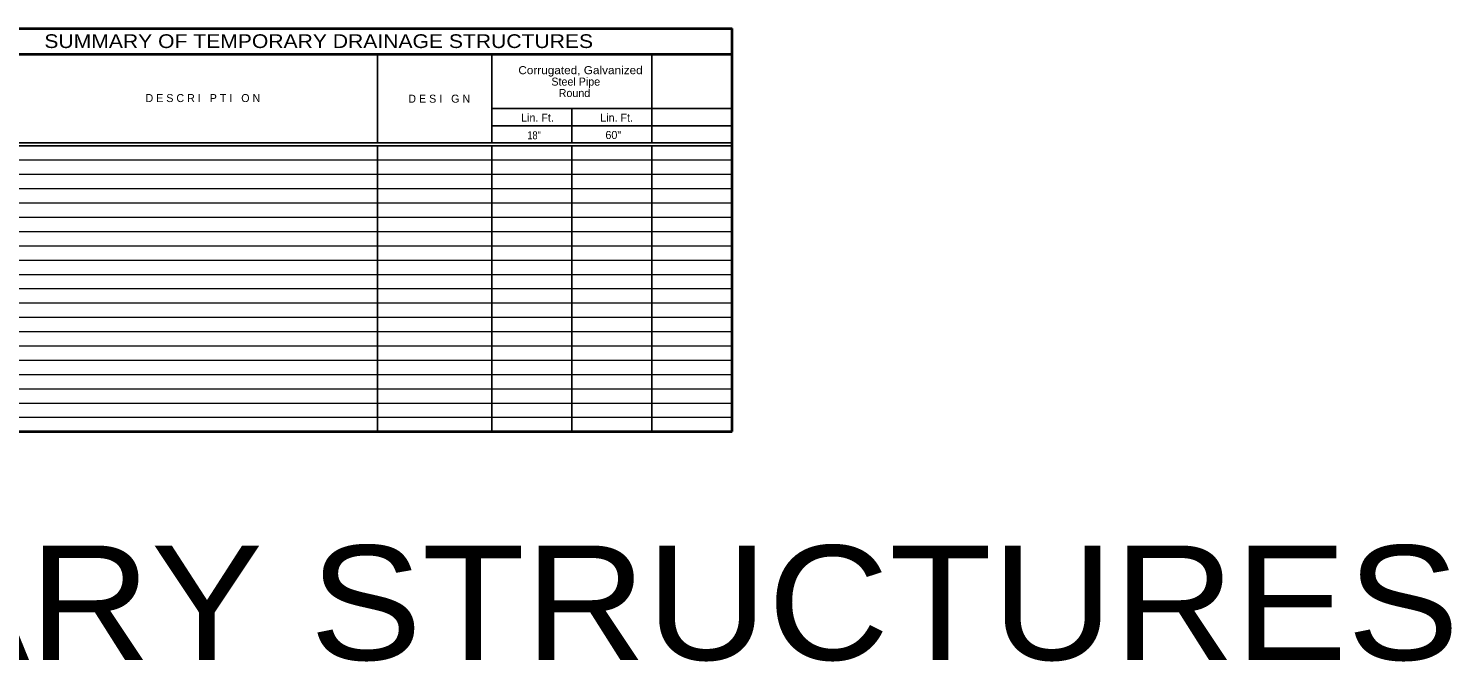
# Model space of a CAD drawing. Extents: x 179027 to 179146, y 179001 to 179088.
# Drawn here: x 179090.29 to 179115.18, y 179047.39 to 179058.46 of the extents above; entities that cross this region are included whole.
import ezdxf
from ezdxf.enums import TextEntityAlignment as Align

# ---------------------------------------------------------------- set-up
doc = ezdxf.new("R2010")
doc.units = 0
doc.header["$LTSCALE"] = 0.056
doc.layers.add('1', color=7, linetype='Continuous', lineweight=25)
doc.layers.add('2', color=7, linetype='Continuous')

msp = doc.modelspace()

# ---------------------------------------------------------------- linework, layer by layer
at = {"layer": '1', "lineweight": 40}
for p, q in [((179087.998, 179058.46183), (179102.598, 179058.46183)), ((179102.598, 179051.41183), (179102.598, 179058.46183)), ((179087.998, 179058.01183), (179102.598, 179058.01183)), ((179087.998, 179051.41183), (179102.598, 179051.41183))]:
    msp.add_line(p, q, dxfattribs=at)
at = {"layer": '1'}
for p, q in [((179096.398, 179056.46183), (179096.398, 179058.01183)), ((179098.398, 179056.46183), (179098.398, 179058.01183)), ((179101.198, 179056.46183), (179101.198, 179058.01183)), ((179098.398, 179057.06183), (179102.598, 179057.06183)), ((179099.798, 179056.46183), (179099.798, 179057.06183)), ((179098.398, 179056.76183), (179102.598, 179056.76183)), ((179087.998, 179056.46183), (179102.598, 179056.46183)), ((179087.998, 179056.41183), (179102.598, 179056.41183)), ((179096.398, 179051.41183), (179096.398, 179056.41183)), ((179098.398, 179051.41183), (179098.398, 179056.41183)), ((179099.798, 179051.41183), (179099.798, 179056.41183)), ((179101.198, 179051.41183), (179101.198, 179056.41183))]:
    msp.add_line(p, q, dxfattribs=at)
at = {"layer": '1', "lineweight": 13}
for p, q in [((179102.598, 179056.46183), (179102.598, 179058.01183)), ((179087.998, 179056.16183), (179102.598, 179056.16183)), ((179087.998, 179055.91183), (179102.598, 179055.91183)), ((179087.998, 179055.66183), (179102.598, 179055.66183)), ((179087.998, 179055.41183), (179102.598, 179055.41183)), ((179087.998, 179055.16183), (179102.598, 179055.16183)), ((179087.998, 179054.91183), (179102.598, 179054.91183)), ((179087.998, 179054.66183), (179102.598, 179054.66183)), ((179087.998, 179054.41183), (179102.598, 179054.41183)), ((179087.998, 179054.16183), (179102.598, 179054.16183)), ((179087.998, 179053.91183), (179102.598, 179053.91183)), ((179087.998, 179053.66183), (179102.598, 179053.66183)), ((179087.998, 179053.41183), (179102.598, 179053.41183)), ((179087.998, 179053.16183), (179102.598, 179053.16183)), ((179087.998, 179052.91183), (179102.598, 179052.91183)), ((179087.998, 179052.66183), (179102.598, 179052.66183)), ((179087.998, 179052.41183), (179102.598, 179052.41183)), ((179087.998, 179052.16183), (179102.598, 179052.16183)), ((179087.998, 179051.91183), (179102.598, 179051.91183)), ((179087.998, 179051.66183), (179102.598, 179051.66183))]:
    msp.add_line(p, q, dxfattribs=at)

# ---------------------------------------------------------------- texts
at = {"layer": '2'}
for s, height, width, p in [('SUMMARY OF TEMPORARY DRAINAGE STRUCTURES', 0.24, 1.15, (179100.16792, 179058.11992)), ('18"', 0.14, 0.85, (179099.25275, 179056.52392))]:
    msp.add_text(s, height=height, dxfattribs=dict(at, width=width)).set_placement(p, align=Align.RIGHT)
at = {"layer": '2', "width": 1.1}
for s, height, p in [('Corrugated, Galvanized', 0.14, (179099.94783, 179057.66258)), ('TEMPORARY STRUCTURES', 2, (179095.53904, 179047.41967))]:
    msp.add_text(s, height=height, dxfattribs=at).set_placement(p, align=Align.CENTER)
at = {"layer": '2'}
for s, p in [('Steel Pipe', (179099.86471, 179057.46258)), ('Round', (179099.84204, 179057.26258))]:
    msp.add_text(s, height=0.14, dxfattribs=at).set_placement(p, align=Align.CENTER)
for s, p in [('D E S C R I   P T I   O N', (179094.347, 179057.17483)), ('D E S I   G N', (179098.01783, 179057.16383)), ('Lin. Ft.', (179099.48167, 179056.83242)), ('Lin. Ft.', (179100.86542, 179056.83242)), ('60"', (179100.6585, 179056.529))]:
    msp.add_text(s, height=0.14, dxfattribs=at).set_placement(p, align=Align.RIGHT)

doc.saveas('drawing.dxf')
